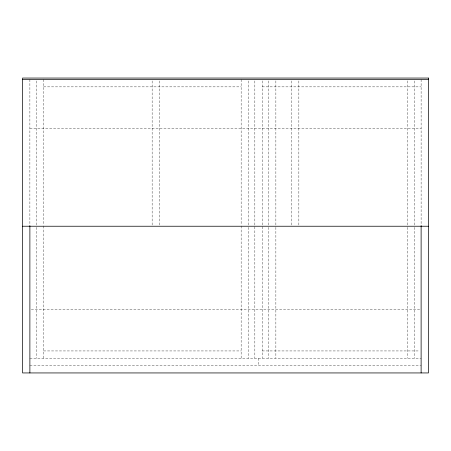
<?xml version="1.0" encoding="UTF-8"?>
<svg xmlns="http://www.w3.org/2000/svg" width="451" height="451" viewBox="0 0 451 451"><rect width="100%" height="100%" fill="white"/><g stroke="black" fill="none" stroke-linecap="round" stroke-linejoin="round"><path stroke-width="0.34" stroke-dasharray="2.25 1.69" d="M43.578 86.857L241.15 86.857M262.178 86.857L421.116 86.857M29.884 128.428L421.116 128.428M31.294 309.369L419.706 309.369M43.578 350.94L241.15 350.94M262.178 350.94L419.706 350.94M29.884 358.274L421.116 358.274M29.884 365.609L421.116 365.609M421.116 79.523L421.116 226.233M414.757 80.932L414.757 226.639M414.757 227.343L414.757 358.274M407.422 80.859L407.422 226.639M407.422 227.343L407.422 358.274M298.855 80.926L298.855 226.233M291.521 80.926L291.521 226.233M275.871 80.859L275.871 226.639M275.871 227.343L275.871 358.274M268.537 80.932L268.537 226.639M268.537 227.343L268.537 358.274M262.178 80.859L262.178 358.274M258.508 358.274L258.508 365.609M254.843 80.921L254.843 358.274M248.484 80.932L248.484 226.639M248.484 227.343L248.484 358.274M241.15 79.523L241.15 225.235M241.15 225.94L241.15 358.274M159.479 80.926L159.479 226.233M152.145 80.926L152.145 226.233M43.578 79.523L43.578 225.235M43.578 225.94L43.578 358.274M36.243 80.932L36.243 226.639M36.243 227.343L36.243 358.274M29.884 79.523L29.884 226.233"/><path stroke-width="0.68" d="M22.55 79.523L428.45 79.523M22.55 226.233L428.45 226.233M421.116 225.883L421.116 372.943M29.884 225.883L29.884 372.943M428.45 78.057L22.55 78.057L22.55 372.943L428.45 372.943L428.45 78.057"/></g></svg>
